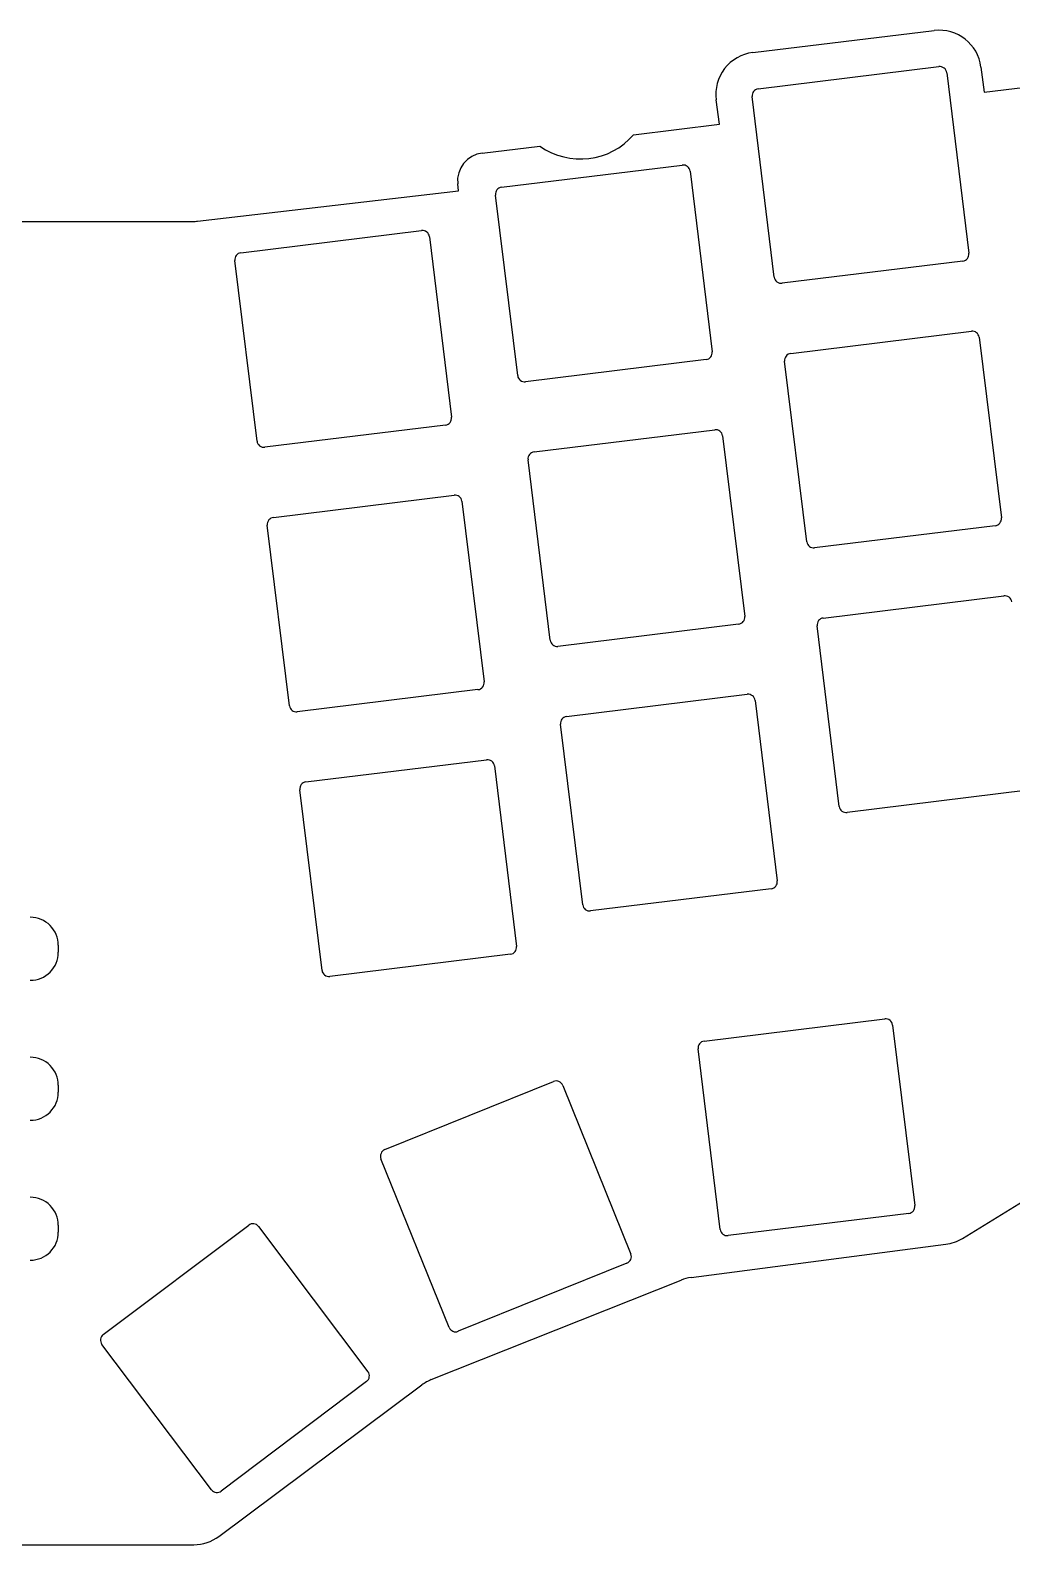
# Model space of a CAD drawing. Header units: millimetres. Extents: x -116 to 116, y -54 to 54.
# Drawn here: x 2.3 to 72.4, y -54.1 to 54.1 of the extents above; entities that cross this region are included whole.
import ezdxf

# ---------------------------------------------------------------- set-up
doc = ezdxf.new("R2010")
doc.units = ezdxf.units.MM
doc.layers.add('Pocket008', color=7, linetype='CONTINUOUS')

msp = doc.modelspace()

# ---------------------------------------------------------------- linework, layer by layer
at = {"layer": 'Pocket008'}
for p, q in [((53.9338, 52.5189, -1.6), (66.8963, 54.0922, -1.6)), ((53.9338, 52.5189, 1.9), (66.8963, 54.0922, 1.9)), ((53.9338, 52.5189, -1.6), (66.8963, 54.0922, -1.6)), ((53.9338, 52.5189, 1.9), (66.8963, 54.0922, 1.9)), ((66.8963, 54.0922, -1.6), (66.8963, 54.0922, 1.9)), ((66.8963, 54.0922, -1.6), (66.8963, 54.0922, 1.9)), ((53.9338, 52.5189, -1.6), (53.9338, 52.5189, 1.9)), ((53.9338, 52.5189, -1.6), (53.9338, 52.5189, 1.9)), ((54.3245, 49.9324, -1.6), (67.2276, 51.5167, -1.6)), ((54.3245, 49.9324, 1.9), (67.2276, 51.5167, 1.9)), ((54.3245, 49.9324, 1.9), (67.2276, 51.5167, 1.9)), ((54.3245, 49.9324, -1.6), (67.2276, 51.5167, -1.6)), ((67.2276, 51.5167, 1.9), (67.2276, 51.5167, -1.6)), ((67.2276, 51.5167, 1.9), (67.2276, 51.5167, -1.6)), ((67.7848, 51.0813, -1.6), (69.3662, 38.179, -1.6)), ((67.7848, 51.0813, 1.9), (69.3662, 38.179, 1.9)), ((67.7848, 51.0813, 1.9), (67.7848, 51.0813, -1.6)), ((67.7848, 51.0813, 1.9), (69.3662, 38.179, 1.9)), ((67.7848, 51.0813, -1.6), (69.3662, 38.179, -1.6)), ((67.7848, 51.0813, 1.9), (67.7848, 51.0813, -1.6)), ((70.2341, 51.49, -1.6), (70.46, 49.7019, -1.6)), ((70.2341, 51.49, 1.9), (70.46, 49.7019, 1.9)), ((70.2341, 51.49, -1.6), (70.2341, 51.49, 1.9)), ((70.2341, 51.49, -1.6), (70.46, 49.7019, -1.6)), ((70.2341, 51.49, 1.9), (70.46, 49.7019, 1.9)), ((70.2341, 51.49, -1.6), (70.2341, 51.49, 1.9)), ((70.46, 49.7019, -1.6), (86.4369, 51.641, -1.6)), ((70.46, 49.7019, 1.9), (86.4369, 51.641, 1.9)), ((70.46, 49.7019, -1.6), (86.4369, 51.641, -1.6)), ((70.46, 49.7019, 1.9), (86.4369, 51.641, 1.9)), ((54.3245, 49.9324, 1.9), (54.3245, 49.9324, -1.6)), ((54.3245, 49.9324, 1.9), (54.3245, 49.9324, -1.6)), ((51.56, 47.4019, -1.6), (51.323, 49.134, -1.6)), ((51.56, 47.4019, 1.9), (51.323, 49.134, 1.9)), ((51.323, 49.134, -1.6), (51.323, 49.134, 1.9)), ((51.56, 47.4019, -1.6), (51.323, 49.134, -1.6)), ((51.56, 47.4019, 1.9), (51.323, 49.134, 1.9)), ((51.323, 49.134, -1.6), (51.323, 49.134, 1.9)), ((55.4734, 36.4721, -1.6), (53.8891, 49.3752, -1.6)), ((55.4734, 36.4721, 1.9), (53.8891, 49.3752, 1.9)), ((53.8891, 49.3752, 1.9), (53.8891, 49.3752, -1.6)), ((55.4734, 36.4721, 1.9), (53.8891, 49.3752, 1.9)), ((53.8891, 49.3752, 1.9), (53.8891, 49.3752, -1.6)), ((55.4734, 36.4721, -1.6), (53.8891, 49.3752, -1.6)), ((70.46, 49.7019, -1.6), (70.46, 49.7019, 1.9)), ((70.46, 49.7019, -1.6), (70.46, 49.7019, 1.9)), ((45.4231, 46.6549, -1.6), (51.56, 47.4019, -1.6)), ((45.4231, 46.6549, 1.9), (51.56, 47.4019, 1.9)), ((45.4231, 46.6549, -1.6), (51.56, 47.4019, -1.6)), ((45.4231, 46.6549, 1.9), (51.56, 47.4019, 1.9)), ((45.4231, 46.6549, -1.6), (45.4231, 46.6549, 1.9)), ((45.4231, 46.6549, -1.6), (45.4231, 46.6549, 1.9)), ((51.56, 47.4019, -1.6), (51.56, 47.4019, 1.9)), ((51.56, 47.4019, -1.6), (51.56, 47.4019, 1.9)), ((34.6072, 45.3388, -1.6), (38.7372, 45.8415, -1.6)), ((34.6072, 45.3388, 1.9), (38.7372, 45.8415, 1.9)), ((34.6072, 45.3388, -1.6), (38.7372, 45.8415, -1.6)), ((34.6072, 45.3388, 1.9), (38.7372, 45.8415, 1.9)), ((38.7372, 45.8415, -1.6), (38.7372, 45.8415, 1.9)), ((38.7372, 45.8415, -1.6), (38.7372, 45.8415, 1.9)), ((34.6072, 45.3388, -1.6), (34.6072, 45.3388, 1.9)), ((34.6072, 45.3388, -1.6), (34.6072, 45.3388, 1.9)), ((35.9965, 42.8963, -1.6), (48.8996, 44.4806, -1.6)), ((35.9965, 42.8963, 1.9), (48.8996, 44.4806, 1.9)), ((35.9965, 42.8963, 1.9), (48.8996, 44.4806, 1.9)), ((35.9965, 42.8963, -1.6), (48.8996, 44.4806, -1.6)), ((48.8996, 44.4806, 1.9), (48.8996, 44.4806, -1.6)), ((48.8996, 44.4806, 1.9), (48.8996, 44.4806, -1.6)), ((49.4568, 44.0453, -1.6), (51.0382, 31.1429, -1.6)), ((49.4568, 44.0453, 1.9), (51.0382, 31.1429, 1.9)), ((49.4568, 44.0453, 1.9), (49.4568, 44.0453, -1.6)), ((49.4568, 44.0453, 1.9), (51.0382, 31.1429, 1.9)), ((49.4568, 44.0453, -1.6), (51.0382, 31.1429, -1.6)), ((49.4568, 44.0453, 1.9), (49.4568, 44.0453, -1.6)), ((14.2837, 40.4722, -1.6), (32.91, 42.6519, -1.6)), ((14.2837, 40.4722, 1.9), (32.91, 42.6519, 1.9)), ((14.2837, 40.4722, -1.6), (32.91, 42.6519, -1.6)), ((14.2837, 40.4722, 1.9), (32.91, 42.6519, 1.9)), ((32.91, 42.6519, -1.6), (32.8591, 43.1504, -1.6)), ((32.91, 42.6519, 1.9), (32.8591, 43.1504, 1.9)), ((32.8591, 43.1504, -1.6), (32.8591, 43.1504, 1.9)), ((32.91, 42.6519, -1.6), (32.8591, 43.1504, -1.6)), ((32.91, 42.6519, 1.9), (32.8591, 43.1504, 1.9)), ((32.8591, 43.1504, -1.6), (32.8591, 43.1504, 1.9)), ((32.91, 42.6519, -1.6), (32.91, 42.6519, 1.9)), ((32.91, 42.6519, -1.6), (32.91, 42.6519, 1.9)), ((37.1455, 29.436, -1.6), (35.5612, 42.3391, -1.6)), ((37.1455, 29.436, 1.9), (35.5612, 42.3391, 1.9)), ((35.5612, 42.3391, 1.9), (35.5612, 42.3391, -1.6)), ((37.1455, 29.436, 1.9), (35.5612, 42.3391, 1.9)), ((35.5612, 42.3391, 1.9), (35.5612, 42.3391, -1.6)), ((37.1455, 29.436, -1.6), (35.5612, 42.3391, -1.6)), ((35.9965, 42.8963, 1.9), (35.9965, 42.8963, -1.6)), ((35.9965, 42.8963, 1.9), (35.9965, 42.8963, -1.6)), ((-13.9351, 40.4519, -1.6), (13.9351, 40.4519, -1.6)), ((-13.9351, 40.4519, 1.9), (13.9351, 40.4519, 1.9)), ((-13.9351, 40.4519, -1.6), (13.9351, 40.4519, -1.6)), ((-13.9351, 40.4519, 1.9), (13.9351, 40.4519, 1.9)), ((13.9351, 40.4519, -1.6), (13.9351, 40.4519, 1.9)), ((13.9351, 40.4519, -1.6), (13.9351, 40.4519, 1.9)), ((14.2837, 40.4722, -1.6), (14.2837, 40.4722, 1.9)), ((14.2837, 40.4722, -1.6), (14.2837, 40.4722, 1.9)), ((17.3791, 38.2175, -1.6), (30.2822, 39.8018, -1.6)), ((17.3791, 38.2175, 1.9), (30.2822, 39.8018, 1.9)), ((17.3791, 38.2175, 1.9), (30.2822, 39.8018, 1.9)), ((17.3791, 38.2175, -1.6), (30.2822, 39.8018, -1.6)), ((30.2822, 39.8018, 1.9), (30.2822, 39.8018, -1.6)), ((30.2822, 39.8018, 1.9), (30.2822, 39.8018, -1.6)), ((30.8394, 39.3665, -1.6), (32.4209, 26.4642, -1.6)), ((30.8394, 39.3665, 1.9), (32.4209, 26.4642, 1.9)), ((30.8394, 39.3665, 1.9), (30.8394, 39.3665, -1.6)), ((30.8394, 39.3665, 1.9), (32.4209, 26.4642, 1.9)), ((30.8394, 39.3665, -1.6), (32.4209, 26.4642, -1.6)), ((30.8394, 39.3665, 1.9), (30.8394, 39.3665, -1.6)), ((17.3791, 38.2175, 1.9), (17.3791, 38.2175, -1.6)), ((17.3791, 38.2175, 1.9), (17.3791, 38.2175, -1.6)), ((69.3662, 38.179, 1.9), (69.3662, 38.179, -1.6)), ((69.3662, 38.179, 1.9), (69.3662, 38.179, -1.6)), ((18.5281, 24.7572, -1.6), (16.9438, 37.6603, -1.6)), ((18.5281, 24.7572, 1.9), (16.9438, 37.6603, 1.9)), ((16.9438, 37.6603, 1.9), (16.9438, 37.6603, -1.6)), ((18.5281, 24.7572, 1.9), (16.9438, 37.6603, 1.9)), ((16.9438, 37.6603, 1.9), (16.9438, 37.6603, -1.6)), ((18.5281, 24.7572, -1.6), (16.9438, 37.6603, -1.6)), ((68.9308, 37.6218, -1.6), (56.0306, 36.0367, -1.6)), ((68.9308, 37.6218, 1.9), (56.0306, 36.0367, 1.9)), ((68.9308, 37.6218, 1.9), (56.0306, 36.0367, 1.9)), ((68.9308, 37.6218, -1.6), (56.0306, 36.0367, -1.6)), ((68.9308, 37.6218, 1.9), (68.9308, 37.6218, -1.6)), ((68.9308, 37.6218, 1.9), (68.9308, 37.6218, -1.6)), ((55.4734, 36.4721, 1.9), (55.4734, 36.4721, -1.6)), ((55.4734, 36.4721, 1.9), (55.4734, 36.4721, -1.6)), ((56.0306, 36.0367, 1.9), (56.0306, 36.0367, -1.6)), ((56.0306, 36.0367, 1.9), (56.0306, 36.0367, -1.6)), ((56.6459, 31.0255, -1.6), (69.549, 32.6098, -1.6)), ((56.6459, 31.0255, 1.9), (69.549, 32.6098, 1.9)), ((56.6459, 31.0255, 1.9), (69.549, 32.6098, 1.9)), ((56.6459, 31.0255, -1.6), (69.549, 32.6098, -1.6)), ((69.549, 32.6098, 1.9), (69.549, 32.6098, -1.6)), ((69.549, 32.6098, 1.9), (69.549, 32.6098, -1.6)), ((70.1062, 32.1745, -1.6), (71.6876, 19.2722, -1.6)), ((70.1062, 32.1745, 1.9), (71.6876, 19.2722, 1.9)), ((70.1062, 32.1745, 1.9), (70.1062, 32.1745, -1.6)), ((70.1062, 32.1745, 1.9), (71.6876, 19.2722, 1.9)), ((70.1062, 32.1745, -1.6), (71.6876, 19.2722, -1.6)), ((70.1062, 32.1745, 1.9), (70.1062, 32.1745, -1.6)), ((50.6029, 30.5857, -1.6), (37.7027, 29.0007, -1.6)), ((50.6029, 30.5857, 1.9), (37.7027, 29.0007, 1.9)), ((50.6029, 30.5857, 1.9), (37.7027, 29.0007, 1.9)), ((50.6029, 30.5857, -1.6), (37.7027, 29.0007, -1.6)), ((50.6029, 30.5857, 1.9), (50.6029, 30.5857, -1.6)), ((50.6029, 30.5857, 1.9), (50.6029, 30.5857, -1.6)), ((51.0382, 31.1429, 1.9), (51.0382, 31.1429, -1.6)), ((51.0382, 31.1429, 1.9), (51.0382, 31.1429, -1.6)), ((57.7949, 17.5652, -1.6), (56.2106, 30.4683, -1.6)), ((57.7949, 17.5652, 1.9), (56.2106, 30.4683, 1.9)), ((56.2106, 30.4683, 1.9), (56.2106, 30.4683, -1.6)), ((57.7949, 17.5652, 1.9), (56.2106, 30.4683, 1.9)), ((56.2106, 30.4683, 1.9), (56.2106, 30.4683, -1.6)), ((57.7949, 17.5652, -1.6), (56.2106, 30.4683, -1.6)), ((56.6459, 31.0255, 1.9), (56.6459, 31.0255, -1.6)), ((56.6459, 31.0255, 1.9), (56.6459, 31.0255, -1.6)), ((37.1455, 29.436, 1.9), (37.1455, 29.436, -1.6)), ((37.1455, 29.436, 1.9), (37.1455, 29.436, -1.6)), ((37.7027, 29.0007, 1.9), (37.7027, 29.0007, -1.6)), ((37.7027, 29.0007, 1.9), (37.7027, 29.0007, -1.6)), ((32.4209, 26.4642, 1.9), (32.4209, 26.4642, -1.6)), ((32.4209, 26.4642, 1.9), (32.4209, 26.4642, -1.6)), ((31.9855, 25.907, -1.6), (19.0853, 24.3219, -1.6)), ((31.9855, 25.907, 1.9), (19.0853, 24.3219, 1.9)), ((31.9855, 25.907, 1.9), (19.0853, 24.3219, 1.9)), ((31.9855, 25.907, -1.6), (19.0853, 24.3219, -1.6)), ((31.9855, 25.907, 1.9), (31.9855, 25.907, -1.6)), ((31.9855, 25.907, 1.9), (31.9855, 25.907, -1.6)), ((38.318, 23.9895, -1.6), (51.2211, 25.5738, -1.6)), ((38.318, 23.9895, 1.9), (51.2211, 25.5738, 1.9)), ((38.318, 23.9895, 1.9), (51.2211, 25.5738, 1.9)), ((38.318, 23.9895, -1.6), (51.2211, 25.5738, -1.6)), ((51.2211, 25.5738, 1.9), (51.2211, 25.5738, -1.6)), ((51.2211, 25.5738, 1.9), (51.2211, 25.5738, -1.6)), ((51.7783, 25.1385, -1.6), (53.3597, 12.2361, -1.6)), ((51.7783, 25.1385, 1.9), (53.3597, 12.2361, 1.9)), ((51.7783, 25.1385, 1.9), (51.7783, 25.1385, -1.6)), ((51.7783, 25.1385, 1.9), (53.3597, 12.2361, 1.9)), ((51.7783, 25.1385, -1.6), (53.3597, 12.2361, -1.6)), ((51.7783, 25.1385, 1.9), (51.7783, 25.1385, -1.6)), ((18.5281, 24.7572, 1.9), (18.5281, 24.7572, -1.6)), ((18.5281, 24.7572, 1.9), (18.5281, 24.7572, -1.6)), ((19.0853, 24.3219, 1.9), (19.0853, 24.3219, -1.6)), ((19.0853, 24.3219, 1.9), (19.0853, 24.3219, -1.6)), ((38.318, 23.9895, 1.9), (38.318, 23.9895, -1.6)), ((38.318, 23.9895, 1.9), (38.318, 23.9895, -1.6)), ((39.4669, 10.5292, -1.6), (37.8826, 23.4323, -1.6)), ((39.4669, 10.5292, 1.9), (37.8826, 23.4323, 1.9)), ((37.8826, 23.4323, 1.9), (37.8826, 23.4323, -1.6)), ((39.4669, 10.5292, 1.9), (37.8826, 23.4323, 1.9)), ((37.8826, 23.4323, 1.9), (37.8826, 23.4323, -1.6)), ((39.4669, 10.5292, -1.6), (37.8826, 23.4323, -1.6)), ((19.7006, 19.3107, -1.6), (32.6037, 20.895, -1.6)), ((19.7006, 19.3107, 1.9), (32.6037, 20.895, 1.9)), ((19.7006, 19.3107, 1.9), (32.6037, 20.895, 1.9)), ((19.7006, 19.3107, -1.6), (32.6037, 20.895, -1.6)), ((32.6037, 20.895, 1.9), (32.6037, 20.895, -1.6)), ((32.6037, 20.895, 1.9), (32.6037, 20.895, -1.6)), ((33.1609, 20.4597, -1.6), (34.7452, 7.55659, -1.6)), ((33.1609, 20.4597, 1.9), (34.7452, 7.55659, 1.9)), ((33.1609, 20.4597, 1.9), (33.1609, 20.4597, -1.6)), ((33.1609, 20.4597, 1.9), (34.7452, 7.55659, 1.9)), ((33.1609, 20.4597, -1.6), (34.7452, 7.55659, -1.6)), ((33.1609, 20.4597, 1.9), (33.1609, 20.4597, -1.6)), ((20.8496, 5.85042, -1.6), (19.2653, 18.7535, -1.6)), ((20.8496, 5.85042, 1.9), (19.2653, 18.7535, 1.9)), ((19.2653, 18.7535, 1.9), (19.2653, 18.7535, -1.6)), ((20.8496, 5.85042, 1.9), (19.2653, 18.7535, 1.9)), ((19.2653, 18.7535, 1.9), (19.2653, 18.7535, -1.6)), ((20.8496, 5.85042, -1.6), (19.2653, 18.7535, -1.6)), ((19.7006, 19.3107, 1.9), (19.7006, 19.3107, -1.6)), ((19.7006, 19.3107, 1.9), (19.7006, 19.3107, -1.6)), ((71.2523, 18.715, -1.6), (58.3521, 17.1299, -1.6)), ((71.2523, 18.715, 1.9), (58.3521, 17.1299, 1.9)), ((71.2523, 18.715, 1.9), (58.3521, 17.1299, 1.9)), ((71.2523, 18.715, -1.6), (58.3521, 17.1299, -1.6)), ((71.2523, 18.715, 1.9), (71.2523, 18.715, -1.6)), ((71.2523, 18.715, 1.9), (71.2523, 18.715, -1.6)), ((71.6876, 19.2722, 1.9), (71.6876, 19.2722, -1.6)), ((71.6876, 19.2722, 1.9), (71.6876, 19.2722, -1.6)), ((57.7949, 17.5652, 1.9), (57.7949, 17.5652, -1.6)), ((57.7949, 17.5652, 1.9), (57.7949, 17.5652, -1.6)), ((58.3521, 17.1299, 1.9), (58.3521, 17.1299, -1.6)), ((58.3521, 17.1299, 1.9), (58.3521, 17.1299, -1.6)), ((58.9674, 12.1187, -1.6), (71.8705, 13.703, -1.6)), ((58.9674, 12.1187, 1.9), (71.8705, 13.703, 1.9)), ((58.9674, 12.1187, 1.9), (71.8705, 13.703, 1.9)), ((58.9674, 12.1187, -1.6), (71.8705, 13.703, -1.6)), ((71.8705, 13.703, 1.9), (71.8705, 13.703, -1.6)), ((71.8705, 13.703, 1.9), (71.8705, 13.703, -1.6)), ((53.3597, 12.2361, 1.9), (53.3597, 12.2361, -1.6)), ((53.3597, 12.2361, 1.9), (53.3597, 12.2361, -1.6)), ((58.9674, 12.1187, 1.9), (58.9674, 12.1187, -1.6)), ((58.9674, 12.1187, 1.9), (58.9674, 12.1187, -1.6)), ((52.9244, 11.6789, -1.6), (40.0242, 10.0938, -1.6)), ((52.9244, 11.6789, 1.9), (40.0242, 10.0938, 1.9)), ((52.9244, 11.6789, 1.9), (40.0242, 10.0938, 1.9)), ((52.9244, 11.6789, -1.6), (40.0242, 10.0938, -1.6)), ((52.9244, 11.6789, 1.9), (52.9244, 11.6789, -1.6)), ((52.9244, 11.6789, 1.9), (52.9244, 11.6789, -1.6)), ((60.1163, -1.34158, -1.6), (58.532, 11.5615, -1.6)), ((60.1163, -1.34158, 1.9), (58.532, 11.5615, 1.9)), ((58.532, 11.5615, 1.9), (58.532, 11.5615, -1.6)), ((60.1163, -1.34158, 1.9), (58.532, 11.5615, 1.9)), ((58.532, 11.5615, 1.9), (58.532, 11.5615, -1.6)), ((60.1163, -1.34158, -1.6), (58.532, 11.5615, -1.6)), ((39.4669, 10.5292, 1.9), (39.4669, 10.5292, -1.6)), ((39.4669, 10.5292, 1.9), (39.4669, 10.5292, -1.6)), ((40.0242, 10.0938, 1.9), (40.0242, 10.0938, -1.6)), ((40.0242, 10.0938, 1.9), (40.0242, 10.0938, -1.6)), ((34.3099, 6.99938, -1.6), (21.4068, 5.41508, -1.6)), ((34.3099, 6.99938, 1.9), (21.4068, 5.41508, 1.9)), ((34.3099, 6.99938, 1.9), (21.4068, 5.41508, 1.9)), ((34.3099, 6.99938, -1.6), (21.4068, 5.41508, -1.6)), ((34.3099, 6.99938, 1.9), (34.3099, 6.99938, -1.6)), ((34.3099, 6.99938, 1.9), (34.3099, 6.99938, -1.6)), ((34.7452, 7.55659, 1.9), (34.7452, 7.55659, -1.6)), ((34.7452, 7.55659, 1.9), (34.7452, 7.55659, -1.6)), ((40.6394, 5.08268, -1.6), (53.5425, 6.66698, -1.6)), ((40.6394, 5.08268, 1.9), (53.5425, 6.66698, 1.9)), ((40.6394, 5.08268, 1.9), (53.5425, 6.66698, 1.9)), ((40.6394, 5.08268, -1.6), (53.5425, 6.66698, -1.6)), ((53.5425, 6.66698, 1.9), (53.5425, 6.66698, -1.6)), ((53.5425, 6.66698, 1.9), (53.5425, 6.66698, -1.6)), ((20.8496, 5.85042, 1.9), (20.8496, 5.85042, -1.6)), ((20.8496, 5.85042, 1.9), (20.8496, 5.85042, -1.6)), ((21.4068, 5.41508, 1.9), (21.4068, 5.41508, -1.6)), ((21.4068, 5.41508, 1.9), (21.4068, 5.41508, -1.6)), ((54.0998, 6.23164, -1.6), (55.6812, -6.67069, -1.6)), ((54.0998, 6.23164, 1.9), (55.6812, -6.67069, 1.9)), ((54.0998, 6.23164, 1.9), (54.0998, 6.23164, -1.6)), ((54.0998, 6.23164, 1.9), (55.6812, -6.67069, 1.9)), ((54.0998, 6.23164, -1.6), (55.6812, -6.67069, -1.6)), ((54.0998, 6.23164, 1.9), (54.0998, 6.23164, -1.6)), ((41.7884, -8.37763, -1.6), (40.2041, 4.52547, -1.6)), ((41.7884, -8.37763, 1.9), (40.2041, 4.52547, 1.9)), ((40.2041, 4.52547, 1.9), (40.2041, 4.52547, -1.6)), ((41.7884, -8.37763, 1.9), (40.2041, 4.52547, 1.9)), ((40.2041, 4.52547, 1.9), (40.2041, 4.52547, -1.6)), ((41.7884, -8.37763, -1.6), (40.2041, 4.52547, -1.6)), ((40.6394, 5.08268, 1.9), (40.6394, 5.08268, -1.6)), ((40.6394, 5.08268, 1.9), (40.6394, 5.08268, -1.6)), ((22.0221, 0.40391, -1.6), (34.9252, 1.98822, -1.6)), ((22.0221, 0.40391, 1.9), (34.9252, 1.98822, 1.9)), ((22.0221, 0.40391, 1.9), (34.9252, 1.98822, 1.9)), ((22.0221, 0.40391, -1.6), (34.9252, 1.98822, -1.6)), ((34.9252, 1.98822, 1.9), (34.9252, 1.98822, -1.6)), ((34.9252, 1.98822, 1.9), (34.9252, 1.98822, -1.6)), ((35.4824, 1.55288, -1.6), (37.0638, -11.3495, -1.6)), ((35.4824, 1.55288, 1.9), (37.0638, -11.3495, 1.9)), ((35.4824, 1.55288, 1.9), (35.4824, 1.55288, -1.6)), ((35.4824, 1.55288, 1.9), (37.0638, -11.3495, 1.9)), ((35.4824, 1.55288, -1.6), (37.0638, -11.3495, -1.6)), ((35.4824, 1.55288, 1.9), (35.4824, 1.55288, -1.6)), ((22.0221, 0.40391, 1.9), (22.0221, 0.40391, -1.6)), ((22.0221, 0.40391, 1.9), (22.0221, 0.40391, -1.6)), ((23.171, -13.0564, -1.6), (21.5867, -0.15329, -1.6)), ((23.171, -13.0564, 1.9), (21.5867, -0.15329, 1.9)), ((21.5867, -0.15329, 1.9), (21.5867, -0.15329, -1.6)), ((23.171, -13.0564, 1.9), (21.5867, -0.15329, 1.9)), ((21.5867, -0.15329, 1.9), (21.5867, -0.15329, -1.6)), ((23.171, -13.0564, -1.6), (21.5867, -0.15329, -1.6)), ((73.5738, -0.19184, -1.6), (60.6735, -1.77692, -1.6)), ((73.5738, -0.19184, 1.9), (60.6735, -1.77692, 1.9)), ((73.5738, -0.19184, 1.9), (60.6735, -1.77692, 1.9)), ((73.5738, -0.19184, -1.6), (60.6735, -1.77692, -1.6)), ((60.1163, -1.34158, 1.9), (60.1163, -1.34158, -1.6)), ((60.1163, -1.34158, 1.9), (60.1163, -1.34158, -1.6)), ((60.6735, -1.77692, 1.9), (60.6735, -1.77692, -1.6)), ((60.6735, -1.77692, 1.9), (60.6735, -1.77692, -1.6)), ((55.2458, -7.2279, -1.6), (42.3456, -8.81297, -1.6)), ((55.2458, -7.2279, 1.9), (42.3456, -8.81297, 1.9)), ((55.2458, -7.2279, 1.9), (42.3456, -8.81297, 1.9)), ((55.2458, -7.2279, -1.6), (42.3456, -8.81297, -1.6)), ((55.2458, -7.2279, 1.9), (55.2458, -7.2279, -1.6)), ((55.2458, -7.2279, 1.9), (55.2458, -7.2279, -1.6)), ((55.6812, -6.67069, 1.9), (55.6812, -6.67069, -1.6)), ((55.6812, -6.67069, 1.9), (55.6812, -6.67069, -1.6)), ((41.7884, -8.37763, 1.9), (41.7884, -8.37763, -1.6)), ((41.7884, -8.37763, 1.9), (41.7884, -8.37763, -1.6)), ((42.3456, -8.81297, 1.9), (42.3456, -8.81297, -1.6)), ((42.3456, -8.81297, 1.9), (42.3456, -8.81297, -1.6)), ((4.33681, -11.2685, -1.6), (4.33681, -11.7685, -1.6)), ((4.33681, -11.2685, 1.9), (4.33681, -11.7685, 1.9)), ((4.33681, -11.2685, 1.9), (4.33681, -11.7685, 1.9)), ((4.33681, -11.2685, -1.6), (4.33681, -11.7685, -1.6)), ((4.33681, -11.2685, 1.9), (4.33681, -11.2685, -1.6)), ((4.33681, -11.2685, 1.9), (4.33681, -11.2685, -1.6)), ((4.33681, -11.7685, 1.9), (4.33681, -11.7685, -1.6)), ((4.33681, -11.7685, 1.9), (4.33681, -11.7685, -1.6)), ((37.0638, -11.3495, 1.9), (37.0638, -11.3495, -1.6)), ((37.0638, -11.3495, 1.9), (37.0638, -11.3495, -1.6)), ((36.6285, -11.9067, -1.6), (23.7282, -13.4917, -1.6)), ((36.6285, -11.9067, 1.9), (23.7282, -13.4917, 1.9)), ((36.6285, -11.9067, 1.9), (23.7282, -13.4917, 1.9)), ((36.6285, -11.9067, -1.6), (23.7282, -13.4917, -1.6)), ((36.6285, -11.9067, 1.9), (36.6285, -11.9067, -1.6)), ((36.6285, -11.9067, 1.9), (36.6285, -11.9067, -1.6)), ((23.171, -13.0564, 1.9), (23.171, -13.0564, -1.6)), ((23.171, -13.0564, 1.9), (23.171, -13.0564, -1.6)), ((23.7282, -13.4917, 1.9), (23.7282, -13.4917, -1.6)), ((23.7282, -13.4917, 1.9), (23.7282, -13.4917, -1.6)), ((50.4648, -18.1115, -1.6), (63.3679, -16.5272, -1.6)), ((50.4648, -18.1115, 1.9), (63.3679, -16.5272, 1.9)), ((50.4648, -18.1115, 1.9), (63.3679, -16.5272, 1.9)), ((50.4648, -18.1115, -1.6), (63.3679, -16.5272, -1.6)), ((63.3679, -16.5272, 1.9), (63.3679, -16.5272, -1.6)), ((63.3679, -16.5272, 1.9), (63.3679, -16.5272, -1.6)), ((63.9251, -16.9625, -1.6), (65.5065, -29.8649, -1.6)), ((63.9251, -16.9625, 1.9), (65.5065, -29.8649, 1.9)), ((63.9251, -16.9625, 1.9), (63.9251, -16.9625, -1.6)), ((63.9251, -16.9625, 1.9), (65.5065, -29.8649, 1.9)), ((63.9251, -16.9625, -1.6), (65.5065, -29.8649, -1.6)), ((63.9251, -16.9625, 1.9), (63.9251, -16.9625, -1.6)), ((50.4648, -18.1115, 1.9), (50.4648, -18.1115, -1.6)), ((50.4648, -18.1115, 1.9), (50.4648, -18.1115, -1.6)), ((51.6138, -31.5718, -1.6), (50.0295, -18.6687, -1.6)), ((51.6138, -31.5718, 1.9), (50.0295, -18.6687, 1.9)), ((50.0295, -18.6687, 1.9), (50.0295, -18.6687, -1.6)), ((51.6138, -31.5718, 1.9), (50.0295, -18.6687, 1.9)), ((50.0295, -18.6687, 1.9), (50.0295, -18.6687, -1.6)), ((51.6138, -31.5718, -1.6), (50.0295, -18.6687, -1.6)), ((4.33681, -21.2685, -1.6), (4.33681, -21.7685, -1.6)), ((4.33681, -21.2685, 1.9), (4.33681, -21.7685, 1.9)), ((4.33681, -21.2685, 1.9), (4.33681, -21.7685, 1.9)), ((4.33681, -21.2685, -1.6), (4.33681, -21.7685, -1.6)), ((4.33681, -21.2685, 1.9), (4.33681, -21.2685, -1.6)), ((4.33681, -21.2685, 1.9), (4.33681, -21.2685, -1.6)), ((27.6569, -25.8694, -1.6), (39.7103, -20.9995, -1.6)), ((27.6569, -25.8694, 1.9), (39.7103, -20.9995, 1.9)), ((27.6569, -25.8694, 1.9), (39.7103, -20.9995, 1.9)), ((27.6569, -25.8694, -1.6), (39.7103, -20.9995, -1.6)), ((39.7103, -20.9995, 1.9), (39.7103, -20.9995, -1.6)), ((39.7103, -20.9995, 1.9), (39.7103, -20.9995, -1.6)), ((40.3612, -21.2758, -1.6), (45.2281, -33.3291, -1.6)), ((40.3612, -21.2758, 1.9), (45.2281, -33.3291, 1.9)), ((40.3612, -21.2758, 1.9), (40.3612, -21.2758, -1.6)), ((40.3612, -21.2758, 1.9), (45.2281, -33.3291, 1.9)), ((40.3612, -21.2758, -1.6), (45.2281, -33.3291, -1.6)), ((40.3612, -21.2758, 1.9), (40.3612, -21.2758, -1.6)), ((4.33681, -21.7685, 1.9), (4.33681, -21.7685, -1.6)), ((4.33681, -21.7685, 1.9), (4.33681, -21.7685, -1.6)), ((68.9082, -32.2102, -1.6), (82.3243, -23.9404, -1.6)), ((68.9082, -32.2102, 1.9), (82.3243, -23.9404, 1.9)), ((68.9082, -32.2102, -1.6), (82.3243, -23.9404, -1.6)), ((68.9082, -32.2102, 1.9), (82.3243, -23.9404, 1.9)), ((27.6569, -25.8694, 1.9), (27.6569, -25.8694, -1.6)), ((27.6569, -25.8694, 1.9), (27.6569, -25.8694, -1.6)), ((32.2505, -38.5736, -1.6), (27.3806, -26.5202, -1.6)), ((32.2505, -38.5736, 1.9), (27.3806, -26.5202, 1.9)), ((27.3806, -26.5202, 1.9), (27.3806, -26.5202, -1.6)), ((32.2505, -38.5736, 1.9), (27.3806, -26.5202, 1.9)), ((27.3806, -26.5202, 1.9), (27.3806, -26.5202, -1.6)), ((32.2505, -38.5736, -1.6), (27.3806, -26.5202, -1.6)), ((65.5065, -29.8649, 1.9), (65.5065, -29.8649, -1.6)), ((65.5065, -29.8649, 1.9), (65.5065, -29.8649, -1.6)), ((4.33681, -31.2685, -1.6), (4.33681, -31.7685, -1.6)), ((4.33681, -31.2685, 1.9), (4.33681, -31.7685, 1.9)), ((4.33681, -31.2685, 1.9), (4.33681, -31.7685, 1.9)), ((4.33681, -31.2685, -1.6), (4.33681, -31.7685, -1.6)), ((4.33681, -31.2685, 1.9), (4.33681, -31.2685, -1.6)), ((4.33681, -31.2685, 1.9), (4.33681, -31.2685, -1.6)), ((7.55102, -39.0832, -1.6), (17.9333, -31.2596, -1.6)), ((7.55102, -39.0832, 1.9), (17.9333, -31.2596, 1.9)), ((7.55102, -39.0832, 1.9), (17.9333, -31.2596, 1.9)), ((7.55102, -39.0832, -1.6), (17.9333, -31.2596, -1.6)), ((17.9333, -31.2596, 1.9), (17.9333, -31.2596, -1.6)), ((17.9333, -31.2596, 1.9), (17.9333, -31.2596, -1.6)), ((18.6335, -31.358, -1.6), (26.4542, -41.741, -1.6)), ((18.6335, -31.358, 1.9), (26.4542, -41.741, 1.9)), ((18.6335, -31.358, 1.9), (18.6335, -31.358, -1.6)), ((18.6335, -31.358, 1.9), (26.4542, -41.741, 1.9)), ((18.6335, -31.358, -1.6), (26.4542, -41.741, -1.6)), ((18.6335, -31.358, 1.9), (18.6335, -31.358, -1.6)), ((65.0712, -30.4221, -1.6), (52.171, -32.0071, -1.6)), ((65.0712, -30.4221, 1.9), (52.171, -32.0071, 1.9)), ((65.0712, -30.4221, 1.9), (52.171, -32.0071, 1.9)), ((65.0712, -30.4221, -1.6), (52.171, -32.0071, -1.6)), ((65.0712, -30.4221, 1.9), (65.0712, -30.4221, -1.6)), ((65.0712, -30.4221, 1.9), (65.0712, -30.4221, -1.6)), ((4.33681, -31.7685, 1.9), (4.33681, -31.7685, -1.6)), ((4.33681, -31.7685, 1.9), (4.33681, -31.7685, -1.6)), ((51.6138, -31.5718, 1.9), (51.6138, -31.5718, -1.6)), ((51.6138, -31.5718, 1.9), (51.6138, -31.5718, -1.6)), ((52.171, -32.0071, 1.9), (52.171, -32.0071, -1.6)), ((52.171, -32.0071, 1.9), (52.171, -32.0071, -1.6)), ((68.9082, -32.2102, -1.6), (68.9082, -32.2102, 1.9)), ((68.9082, -32.2102, -1.6), (68.9082, -32.2102, 1.9)), ((45.2281, -33.3291, 1.9), (45.2281, -33.3291, -1.6)), ((45.2281, -33.3291, 1.9), (45.2281, -33.3291, -1.6)), ((49.534, -34.9994, -1.6), (67.7214, -32.6313, -1.6)), ((49.534, -34.9994, 1.9), (67.7214, -32.6313, 1.9)), ((49.534, -34.9994, -1.6), (67.7214, -32.6313, -1.6)), ((49.534, -34.9994, 1.9), (67.7214, -32.6313, 1.9)), ((67.7214, -32.6313, -1.6), (67.7214, -32.6313, 1.9)), ((67.7214, -32.6313, -1.6), (67.7214, -32.6313, 1.9)), ((44.9518, -33.98, -1.6), (32.9014, -38.8499, -1.6)), ((44.9518, -33.98, 1.9), (32.9014, -38.8499, 1.9)), ((44.9518, -33.98, 1.9), (32.9014, -38.8499, 1.9)), ((44.9518, -33.98, -1.6), (32.9014, -38.8499, -1.6)), ((44.9518, -33.98, 1.9), (44.9518, -33.98, -1.6)), ((44.9518, -33.98, 1.9), (44.9518, -33.98, -1.6)), ((30.9769, -42.3018, -1.6), (48.8097, -35.1879, -1.6)), ((30.9769, -42.3018, 1.9), (48.8097, -35.1879, 1.9)), ((30.9769, -42.3018, -1.6), (48.8097, -35.1879, -1.6)), ((30.9769, -42.3018, 1.9), (48.8097, -35.1879, 1.9)), ((48.8097, -35.1879, -1.6), (48.8097, -35.1879, 1.9)), ((48.8097, -35.1879, -1.6), (48.8097, -35.1879, 1.9)), ((49.534, -34.9994, -1.6), (49.534, -34.9994, 1.9)), ((49.534, -34.9994, -1.6), (49.534, -34.9994, 1.9)), ((32.2505, -38.5736, 1.9), (32.2505, -38.5736, -1.6)), ((32.2505, -38.5736, 1.9), (32.2505, -38.5736, -1.6)), ((32.9014, -38.8499, 1.9), (32.9014, -38.8499, -1.6)), ((32.9014, -38.8499, 1.9), (32.9014, -38.8499, -1.6)), ((15.2762, -50.1656, -1.6), (7.45261, -39.7834, -1.6)), ((15.2762, -50.1656, 1.9), (7.45261, -39.7834, 1.9)), ((7.45261, -39.7834, 1.9), (7.45261, -39.7834, -1.6)), ((15.2762, -50.1656, 1.9), (7.45261, -39.7834, 1.9)), ((7.45261, -39.7834, 1.9), (7.45261, -39.7834, -1.6)), ((15.2762, -50.1656, -1.6), (7.45261, -39.7834, -1.6)), ((7.55102, -39.0832, 1.9), (7.55102, -39.0832, -1.6)), ((7.55102, -39.0832, 1.9), (7.55102, -39.0832, -1.6)), ((26.4542, -41.741, 1.9), (26.4542, -41.741, -1.6)), ((26.4542, -41.741, 1.9), (26.4542, -41.741, -1.6)), ((15.8085, -53.5018, -1.6), (30.2935, -42.6845, -1.6)), ((15.8085, -53.5018, 1.9), (30.2935, -42.6845, 1.9)), ((15.8085, -53.5018, -1.6), (30.2935, -42.6845, -1.6)), ((15.8085, -53.5018, 1.9), (30.2935, -42.6845, 1.9)), ((26.3558, -42.4412, -1.6), (15.9764, -50.264, -1.6)), ((26.3558, -42.4412, 1.9), (15.9764, -50.264, 1.9)), ((26.3558, -42.4412, 1.9), (15.9764, -50.264, 1.9)), ((26.3558, -42.4412, -1.6), (15.9764, -50.264, -1.6)), ((26.3558, -42.4412, 1.9), (26.3558, -42.4412, -1.6)), ((26.3558, -42.4412, 1.9), (26.3558, -42.4412, -1.6)), ((30.2935, -42.6845, -1.6), (30.2935, -42.6845, 1.9)), ((30.2935, -42.6845, -1.6), (30.2935, -42.6845, 1.9)), ((30.9769, -42.3018, -1.6), (30.9769, -42.3018, 1.9)), ((30.9769, -42.3018, -1.6), (30.9769, -42.3018, 1.9)), ((15.2762, -50.1656, 1.9), (15.2762, -50.1656, -1.6)), ((15.2762, -50.1656, 1.9), (15.2762, -50.1656, -1.6)), ((15.9764, -50.264, 1.9), (15.9764, -50.264, -1.6)), ((15.9764, -50.264, 1.9), (15.9764, -50.264, -1.6)), ((-14.0134, -54.0981, -1.6), (14.0134, -54.0981, -1.6)), ((-14.0134, -54.0981, 1.9), (14.0134, -54.0981, 1.9)), ((-14.0134, -54.0981, -1.6), (14.0134, -54.0981, -1.6)), ((-14.0134, -54.0981, 1.9), (14.0134, -54.0981, 1.9)), ((14.0134, -54.0981, -1.6), (14.0134, -54.0981, 1.9)), ((14.0134, -54.0981, -1.6), (14.0134, -54.0981, 1.9)), ((15.8085, -53.5018, -1.6), (15.8085, -53.5018, 1.9)), ((15.8085, -53.5018, -1.6), (15.8085, -53.5018, 1.9))]:
    msp.add_line(p, q, dxfattribs=at)
for centre, radius, start, end in [((67.2578, 51.1141, -1.6), 2.99995, 7.19839, 96.9211), ((67.2578, 51.1141, 1.9), 2.99995, 7.19839, 96.9211), ((67.2578, 51.1141, -1.6), 2.99995, 7.19839, 96.9211), ((67.2578, 51.1141, 1.9), 2.99995, 7.19839, 96.9211), ((54.2952, 49.5407, -1.6), 2.99997, 96.9197, -172.207), ((54.2952, 49.5407, 1.9), 2.99997, 96.9197, -172.207), ((54.2952, 49.5407, -1.6), 2.99997, 96.9197, -172.207), ((54.2952, 49.5407, 1.9), 2.99997, 96.9197, -172.207), ((67.2885, 51.0204, -1.6), 0.5, 7.00015, 96.9998), ((67.2885, 51.0204, 1.9), 0.5, 7.00015, 96.9998), ((67.2885, 51.0204, 1.9), 0.5, 7.00015, 96.9998), ((67.2885, 51.0204, -1.6), 0.5, 7.00015, 96.9998), ((54.3854, 49.4361, -1.6), 0.5, 97.0002, -173), ((54.3854, 49.4361, 1.9), 0.5, 97.0002, -173), ((54.3854, 49.4361, 1.9), 0.5, 97.0002, -173), ((54.3854, 49.4361, -1.6), 0.5, 97.0002, -173), ((41.6339, 49.917, -1.6), 5, -125.403, -40.7248), ((41.6339, 49.917, 1.9), 5, -125.403, -40.7248), ((41.6339, 49.917, -1.6), 5, -125.403, -40.7248), ((41.6339, 49.917, 1.9), 5, -125.403, -40.7248), ((34.8488, 43.3535, -1.6), 2.00001, 96.9386, -174.174), ((34.8488, 43.3535, 1.9), 2.00001, 96.9386, -174.174), ((34.8488, 43.3535, -1.6), 2.00001, 96.9386, -174.174), ((34.8488, 43.3535, 1.9), 2.00001, 96.9386, -174.174), ((48.9606, 43.9843, -1.6), 0.5, 7.00015, 96.9998), ((48.9606, 43.9843, 1.9), 0.5, 7.00015, 96.9998), ((48.9606, 43.9843, 1.9), 0.5, 7.00015, 96.9998), ((48.9606, 43.9843, -1.6), 0.5, 7.00015, 96.9998), ((36.0575, 42.4, -1.6), 0.5, 97.0002, -173), ((36.0575, 42.4, 1.9), 0.5, 97.0002, -173), ((36.0575, 42.4, 1.9), 0.5, 97.0002, -173), ((36.0575, 42.4, -1.6), 0.5, 97.0002, -173), ((13.9351, 43.4514, -1.6), 2.99957, -90.001, -83.3256), ((13.9351, 43.4514, 1.9), 2.99957, -90.001, -83.3256), ((13.9351, 43.4514, -1.6), 2.99957, -90.001, -83.3256), ((13.9351, 43.4514, 1.9), 2.99957, -90.001, -83.3256), ((30.3432, 39.3056, -1.6), 0.5, 7.00015, 96.9998), ((30.3432, 39.3056, 1.9), 0.5, 7.00015, 96.9998), ((30.3432, 39.3056, 1.9), 0.5, 7.00015, 96.9998), ((30.3432, 39.3056, -1.6), 0.5, 7.00015, 96.9998), ((17.4401, 37.7213, -1.6), 0.5, 97.0002, -173), ((17.4401, 37.7213, 1.9), 0.5, 97.0002, -173), ((17.4401, 37.7213, 1.9), 0.5, 97.0002, -173), ((17.4401, 37.7213, -1.6), 0.5, 97.0002, -173), ((68.8699, 38.1181, -1.6), 0.5, -82.9998, 6.99985), ((68.8699, 38.1181, 1.9), 0.5, -82.9998, 6.99985), ((68.8699, 38.1181, 1.9), 0.5, -82.9998, 6.99985), ((68.8699, 38.1181, -1.6), 0.5, -82.9998, 6.99985), ((55.9697, 36.533, -1.6), 0.5, -173, -83.0002), ((55.9697, 36.533, 1.9), 0.5, -173, -83.0002), ((55.9697, 36.533, 1.9), 0.5, -173, -83.0002), ((55.9697, 36.533, -1.6), 0.5, -173, -83.0002), ((69.6099, 32.1136, -1.6), 0.5, 7.00015, 96.9998), ((69.6099, 32.1136, 1.9), 0.5, 7.00015, 96.9998), ((69.6099, 32.1136, 1.9), 0.5, 7.00015, 96.9998), ((69.6099, 32.1136, -1.6), 0.5, 7.00015, 96.9998), ((50.542, 31.082, -1.6), 0.5, -82.9998, 6.99985), ((50.542, 31.082, 1.9), 0.5, -82.9998, 6.99985), ((50.542, 31.082, 1.9), 0.5, -82.9998, 6.99985), ((50.542, 31.082, -1.6), 0.5, -82.9998, 6.99985), ((56.7069, 30.5293, -1.6), 0.5, 97.0002, -173), ((56.7069, 30.5293, 1.9), 0.5, 97.0002, -173), ((56.7069, 30.5293, 1.9), 0.5, 97.0002, -173), ((56.7069, 30.5293, -1.6), 0.5, 97.0002, -173), ((37.6418, 29.4969, -1.6), 0.5, -173, -83.0002), ((37.6418, 29.4969, 1.9), 0.5, -173, -83.0002), ((37.6418, 29.4969, 1.9), 0.5, -173, -83.0002), ((37.6418, 29.4969, -1.6), 0.5, -173, -83.0002), ((31.9246, 26.4032, -1.6), 0.5, -82.9998, 6.99985), ((31.9246, 26.4032, 1.9), 0.5, -82.9998, 6.99985), ((31.9246, 26.4032, 1.9), 0.5, -82.9998, 6.99985), ((31.9246, 26.4032, -1.6), 0.5, -82.9998, 6.99985), ((51.282, 25.0775, -1.6), 0.5, 7.00015, 96.9998), ((51.282, 25.0775, 1.9), 0.5, 7.00015, 96.9998), ((51.282, 25.0775, 1.9), 0.5, 7.00015, 96.9998), ((51.282, 25.0775, -1.6), 0.5, 7.00015, 96.9998), ((19.0244, 24.8182, -1.6), 0.5, -173, -83.0002), ((19.0244, 24.8182, 1.9), 0.5, -173, -83.0002), ((19.0244, 24.8182, 1.9), 0.5, -173, -83.0002), ((19.0244, 24.8182, -1.6), 0.5, -173, -83.0002), ((38.3789, 23.4932, -1.6), 0.5, 97.0002, -173), ((38.3789, 23.4932, 1.9), 0.5, 97.0002, -173), ((38.3789, 23.4932, 1.9), 0.5, 97.0002, -173), ((38.3789, 23.4932, -1.6), 0.5, 97.0002, -173), ((32.6646, 20.3988, -1.6), 0.5, 7.00015, 96.9998), ((32.6646, 20.3988, 1.9), 0.5, 7.00015, 96.9998), ((32.6646, 20.3988, 1.9), 0.5, 7.00015, 96.9998), ((32.6646, 20.3988, -1.6), 0.5, 7.00015, 96.9998), ((19.7615, 18.8145, -1.6), 0.5, 97.0002, -173), ((19.7615, 18.8145, 1.9), 0.5, 97.0002, -173), ((19.7615, 18.8145, 1.9), 0.5, 97.0002, -173), ((19.7615, 18.8145, -1.6), 0.5, 97.0002, -173), ((71.1914, 19.2112, -1.6), 0.5, -82.9998, 6.99985), ((71.1914, 19.2112, 1.9), 0.5, -82.9998, 6.99985), ((71.1914, 19.2112, 1.9), 0.5, -82.9998, 6.99985), ((71.1914, 19.2112, -1.6), 0.5, -82.9998, 6.99985), ((58.2912, 17.6262, -1.6), 0.5, -173, -83.0002), ((58.2912, 17.6262, 1.9), 0.5, -173, -83.0002), ((58.2912, 17.6262, 1.9), 0.5, -173, -83.0002), ((58.2912, 17.6262, -1.6), 0.5, -173, -83.0002), ((71.9314, 13.2068, -1.6), 0.5, 7.00015, 96.9998), ((71.9314, 13.2068, 1.9), 0.5, 7.00015, 96.9998), ((71.9314, 13.2068, 1.9), 0.5, 7.00015, 96.9998), ((71.9314, 13.2068, -1.6), 0.5, 7.00015, 96.9998), ((52.8634, 12.1752, -1.6), 0.5, -82.9998, 6.99985), ((52.8634, 12.1752, 1.9), 0.5, -82.9998, 6.99985), ((52.8634, 12.1752, 1.9), 0.5, -82.9998, 6.99985), ((52.8634, 12.1752, -1.6), 0.5, -82.9998, 6.99985), ((59.0283, 11.6225, -1.6), 0.5, 97.0002, -173), ((59.0283, 11.6225, 1.9), 0.5, 97.0002, -173), ((59.0283, 11.6225, 1.9), 0.5, 97.0002, -173), ((59.0283, 11.6225, -1.6), 0.5, 97.0002, -173), ((39.9632, 10.5901, -1.6), 0.5, -173, -83.0002), ((39.9632, 10.5901, 1.9), 0.5, -173, -83.0002), ((39.9632, 10.5901, 1.9), 0.5, -173, -83.0002), ((39.9632, 10.5901, -1.6), 0.5, -173, -83.0002), ((34.2489, 7.49566, -1.6), 0.5, -82.9998, 6.99985), ((34.2489, 7.49566, 1.9), 0.5, -82.9998, 6.99985), ((34.2489, 7.49566, 1.9), 0.5, -82.9998, 6.99985), ((34.2489, 7.49566, -1.6), 0.5, -82.9998, 6.99985), ((53.6035, 6.1707, -1.6), 0.5, 7.00015, 96.9998), ((53.6035, 6.1707, 1.9), 0.5, 7.00015, 96.9998), ((53.6035, 6.1707, 1.9), 0.5, 7.00015, 96.9998), ((53.6035, 6.1707, -1.6), 0.5, 7.00015, 96.9998), ((21.3458, 5.91136, -1.6), 0.5, -173, -83.0002), ((21.3458, 5.91136, 1.9), 0.5, -173, -83.0002), ((21.3458, 5.91136, 1.9), 0.5, -173, -83.0002), ((21.3458, 5.91136, -1.6), 0.5, -173, -83.0002), ((40.7004, 4.5864, -1.6), 0.5, 97.0002, -173), ((40.7004, 4.5864, 1.9), 0.5, 97.0002, -173), ((40.7004, 4.5864, 1.9), 0.5, 97.0002, -173), ((40.7004, 4.5864, -1.6), 0.5, 97.0002, -173), ((34.9861, 1.49194, -1.6), 0.5, 7.00015, 96.9998), ((34.9861, 1.49194, 1.9), 0.5, 7.00015, 96.9998), ((34.9861, 1.49194, 1.9), 0.5, 7.00015, 96.9998), ((34.9861, 1.49194, -1.6), 0.5, 7.00015, 96.9998), ((22.083, -0.09236, -1.6), 0.5, 97.0002, -173), ((22.083, -0.09236, 1.9), 0.5, 97.0002, -173), ((22.083, -0.09236, 1.9), 0.5, 97.0002, -173), ((22.083, -0.09236, -1.6), 0.5, 97.0002, -173), ((60.6126, -1.28064, -1.6), 0.5, -173, -83.0002), ((60.6126, -1.28064, 1.9), 0.5, -173, -83.0002), ((60.6126, -1.28064, 1.9), 0.5, -173, -83.0002), ((60.6126, -1.28064, -1.6), 0.5, -173, -83.0002), ((55.1849, -6.73162, -1.6), 0.5, -82.9998, 6.99985), ((55.1849, -6.73162, 1.9), 0.5, -82.9998, 6.99985), ((55.1849, -6.73162, 1.9), 0.5, -82.9998, 6.99985), ((55.1849, -6.73162, -1.6), 0.5, -82.9998, 6.99985), ((42.2847, -8.31669, -1.6), 0.5, -173, -83.0002), ((42.2847, -8.31669, 1.9), 0.5, -173, -83.0002), ((42.2847, -8.31669, 1.9), 0.5, -173, -83.0002), ((42.2847, -8.31669, -1.6), 0.5, -173, -83.0002), ((2.33682, -11.2685, -1.6), 2, -0.0000428, 90), ((2.33682, -11.2685, 1.9), 2, -0.0000428, 90), ((2.33682, -11.2685, 1.9), 2, -0.0000428, 90), ((2.33682, -11.2685, -1.6), 2, -0.0000428, 90), ((2.33682, -11.7685, -1.6), 2, -90, 0.0000428), ((2.33682, -11.7685, 1.9), 2, -90, 0.0000428), ((2.33682, -11.7685, 1.9), 2, -90, 0.0000428), ((2.33682, -11.7685, -1.6), 2, -90, 0.0000428), ((36.5675, -11.4104, -1.6), 0.5, -82.9998, 6.99985), ((36.5675, -11.4104, 1.9), 0.5, -82.9998, 6.99985), ((36.5675, -11.4104, 1.9), 0.5, -82.9998, 6.99985), ((36.5675, -11.4104, -1.6), 0.5, -82.9998, 6.99985), ((23.6673, -12.9955, -1.6), 0.5, -173, -83.0002), ((23.6673, -12.9955, 1.9), 0.5, -173, -83.0002), ((23.6673, -12.9955, 1.9), 0.5, -173, -83.0002), ((23.6673, -12.9955, -1.6), 0.5, -173, -83.0002), ((63.4288, -17.0235, -1.6), 0.5, 7.00015, 96.9998), ((63.4288, -17.0235, 1.9), 0.5, 7.00015, 96.9998), ((63.4288, -17.0235, 1.9), 0.5, 7.00015, 96.9998), ((63.4288, -17.0235, -1.6), 0.5, 7.00015, 96.9998), ((50.5257, -18.6078, -1.6), 0.5, 97.0002, -173), ((50.5257, -18.6078, 1.9), 0.5, 97.0002, -173), ((50.5257, -18.6078, 1.9), 0.5, 97.0002, -173), ((50.5257, -18.6078, -1.6), 0.5, 97.0002, -173), ((2.33682, -21.2685, -1.6), 2, -0.0000428, 90), ((2.33682, -21.2685, 1.9), 2, -0.0000428, 90), ((2.33682, -21.2685, 1.9), 2, -0.0000428, 90), ((2.33682, -21.2685, -1.6), 2, -0.0000428, 90), ((39.8976, -21.4631, -1.6), 0.5, 22.0002, 112), ((39.8976, -21.4631, 1.9), 0.5, 22.0002, 112), ((39.8976, -21.4631, 1.9), 0.5, 22.0002, 112), ((39.8976, -21.4631, -1.6), 0.5, 22.0002, 112), ((2.33682, -21.7685, -1.6), 2, -90, 0.0000428), ((2.33682, -21.7685, 1.9), 2, -90, 0.0000428), ((2.33682, -21.7685, 1.9), 2, -90, 0.0000428), ((2.33682, -21.7685, -1.6), 2, -90, 0.0000428), ((27.8442, -26.3329, -1.6), 0.5, 112, -158), ((27.8442, -26.3329, 1.9), 0.5, 112, -158), ((27.8442, -26.3329, 1.9), 0.5, 112, -158), ((27.8442, -26.3329, -1.6), 0.5, 112, -158), ((2.33682, -31.2685, -1.6), 2, -0.0000428, 90), ((2.33682, -31.2685, 1.9), 2, -0.0000428, 90), ((2.33682, -31.2685, 1.9), 2, -0.0000428, 90), ((2.33682, -31.2685, -1.6), 2, -0.0000428, 90), ((65.0103, -29.9258, -1.6), 0.5, -82.9998, 6.99985), ((65.0103, -29.9258, 1.9), 0.5, -82.9998, 6.99985), ((65.0103, -29.9258, 1.9), 0.5, -82.9998, 6.99985), ((65.0103, -29.9258, -1.6), 0.5, -82.9998, 6.99985), ((18.2342, -31.6589, -1.6), 0.5, 37.0002, 127), ((18.2342, -31.6589, 1.9), 0.5, 37.0002, 127), ((18.2342, -31.6589, 1.9), 0.5, 37.0002, 127), ((18.2342, -31.6589, -1.6), 0.5, 37.0002, 127), ((2.33682, -31.7685, -1.6), 2, -90, 0.0000428), ((2.33682, -31.7685, 1.9), 2, -90, 0.0000428), ((2.33682, -31.7685, 1.9), 2, -90, 0.0000428), ((2.33682, -31.7685, -1.6), 2, -90, 0.0000428), ((52.11, -31.5109, -1.6), 0.5, -173, -83.0002), ((52.11, -31.5109, 1.9), 0.5, -173, -83.0002), ((52.11, -31.5109, 1.9), 0.5, -173, -83.0002), ((52.11, -31.5109, -1.6), 0.5, -173, -83.0002), ((67.3339, -29.6562, -1.6), 3.00022, -82.5805, -58.3497), ((67.3339, -29.6562, 1.9), 3.00022, -82.5805, -58.3497), ((67.3339, -29.6562, -1.6), 3.00022, -82.5805, -58.3497), ((67.3339, -29.6562, 1.9), 3.00022, -82.5805, -58.3497), ((44.7645, -33.5164, -1.6), 0.5, -67.9998, 21.9998), ((44.7645, -33.5164, 1.9), 0.5, -67.9998, 21.9998), ((44.7645, -33.5164, 1.9), 0.5, -67.9998, 21.9998), ((44.7645, -33.5164, -1.6), 0.5, -67.9998, 21.9998), ((49.9213, -37.9742, -1.6), 2.99987, 97.4185, 111.749), ((49.9213, -37.9742, 1.9), 2.99987, 97.4185, 111.749), ((49.9213, -37.9742, -1.6), 2.99987, 97.4185, 111.749), ((49.9213, -37.9742, 1.9), 2.99987, 97.4185, 111.749), ((32.7141, -38.3863, -1.6), 0.5, -158, -68.0002), ((32.7141, -38.3863, 1.9), 0.5, -158, -68.0002), ((32.7141, -38.3863, 1.9), 0.5, -158, -68.0002), ((32.7141, -38.3863, -1.6), 0.5, -158, -68.0002), ((7.85193, -39.4825, -1.6), 0.5, 127, -143), ((7.85193, -39.4825, 1.9), 0.5, 127, -143), ((7.85193, -39.4825, 1.9), 0.5, 127, -143), ((7.85193, -39.4825, -1.6), 0.5, 127, -143), ((26.0549, -42.0419, -1.6), 0.5, -52.9998, 36.9998), ((26.0549, -42.0419, 1.9), 0.5, -52.9998, 36.9998), ((26.0549, -42.0419, 1.9), 0.5, -52.9998, 36.9998), ((26.0549, -42.0419, -1.6), 0.5, -52.9998, 36.9998), ((32.0887, -45.0885, -1.6), 3.00034, 111.749, 126.751), ((32.0887, -45.0885, 1.9), 3.00034, 111.749, 126.751), ((32.0887, -45.0885, -1.6), 3.00034, 111.749, 126.751), ((32.0887, -45.0885, 1.9), 3.00034, 111.749, 126.751), ((15.6755, -49.8647, -1.6), 0.5, -143, -53.0002), ((15.6755, -49.8647, 1.9), 0.5, -143, -53.0002), ((15.6755, -49.8647, 1.9), 0.5, -143, -53.0002), ((15.6755, -49.8647, -1.6), 0.5, -143, -53.0002), ((14.0135, -51.0983, -1.6), 2.99985, -90.0011, -53.247), ((14.0135, -51.0983, 1.9), 2.99985, -90.0011, -53.247), ((14.0135, -51.0983, -1.6), 2.99985, -90.0011, -53.247), ((14.0135, -51.0983, 1.9), 2.99985, -90.0011, -53.247)]:
    msp.add_arc(centre, radius, start, end, dxfattribs=at)

doc.saveas('drawing.dxf')
